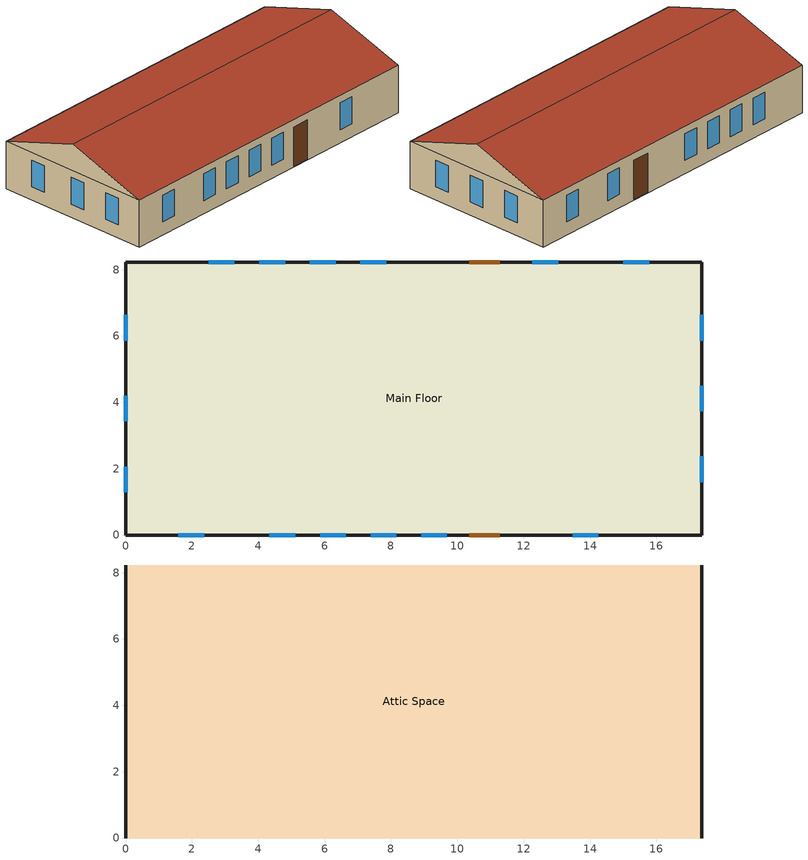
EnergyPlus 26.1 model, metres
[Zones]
Main Floor
 floor foundation (HERS Slab Kiva): 0,8.23 17.37,8.23 17.37,0 0,0 z0
 wall outside (HERS Ext Wall): 0,0 17.37,0 17.37,8.23 0,8.23 0,0 z0:2.44
 window (HERS Window): 1.59,0 2.37,0 / 4.34,0 5.11,0 / 5.86,0 6.64,0 / 7.38,0 8.16,0 / 8.91,0 9.68,0 / 13.48,0 14.26,0 / 17.37,1.59 17.37,2.37 / 17.37,3.73 17.37,4.5 / 17.37,5.86 17.37,6.64 / 3.28,8.23 2.51,8.23 / 4.81,8.23 4.03,8.23 / 6.33,8.23 5.56,8.23 / 7.86,8.23 7.08,8.23 / 13.04,8.23 12.26,8.23 / 15.78,8.23 15.01,8.23 / 0,2.06 0,1.29 / 0,4.2 0,3.42 / 0,6.64 0,5.86 z0.68:2.06
 door (HERS Door): 10.36,0 11.28,0 / 11.28,8.23 10.36,8.23 z0.03:2.06
Attic Space
 floor to Main Floor (HERS Ceiling Rev): 0,8.23 17.37,8.23 17.37,0 0,0 z2.44
 wall outside (HERS Gable): 17.37,0,2.44 17.37,8.23,2.44 17.37,4.11,3.81; 0,8.23,2.44 0,0,2.44 0,4.11,3.81
 roof outside (HERS Roof): 0,0,2.44 17.37,0,2.44 17.37,4.11,3.81 0,4.11,3.81; 17.37,4.11,3.81 17.37,8.23,2.44 0,8.23,2.44 0,4.11,3.81
[Building]
HERS L304KC: North Axis=0; Terrain=Country; Loads Convergence Tolerance Value=0.04; Temperature Convergence Tolerance Value=0.4; Solar Distribution=FullInteriorAndExterior; Maximum Number of Warmup Days=25; Minimum Number of Warmup Days=6
[Site:GroundTemperature:BuildingSurface]
18, 18, 18, 18, 18, 18, 18, 18, 18, 18, 18, 18
[Material] Roughness=Rough
Name | Thickness | Conductivity | Density | Specific Heat | Thermal Absorptance | Solar Absorptance | Visible Absorptance
HERS Ext Wall | Hardboard siding 7/16in; HERS Gable | Hardboard siding 7/16in | 0.01118 | 0.094152 | 640.738 | 1172.3 | 0.9 | 0.6 | 0.6
HERS Ext Wall | Fiberboard sheathing 0.5in | 0.0127 | 0.054691 | 288.332 | 1297.91 | 0.9 | 0.6 | 0.6
HERS Ext Wall | Wall cavity 2x4 R11 25% frame | 0.0889 | 0.059662 | 135.356 | 1352.66 | 0.9 | 0.6 | 0.6
HERS Ext Wall | Plasterboard 0.5in; HERS Ceiling | Plasterboard 0.5in; HERS IntWall Unframed half | Plasterboard 0.5in; HERS IntWall Framed half | Plasterboard 0.5in | 0.0127 | 0.160266 | 800.923 | 1088.57 | 0.9 | 0.6 | 0.6
HERS Ceiling | Ceiling R19 batt + 2x6 joists 10% frame | 0.15875 | 0.054725 | 53.758 | 1294.07 | 0.9 | 0.6 | 0.6
HERS Roof | Asphalt shingle 1/4in | 0.00635 | 0.081864 | 1121.292 | 1256.04 | 0.9 | 0.6 | 0.6
HERS Roof | Plywood 1/2in; HERS Gable | Plywood 1/2in | 0.0127 | 0.11544 | 544.628 | 1214.17 | 0.9 | 0.6 | 0.6
HERS Door | Solid core door 1.75in | 0.04445 | 0.115786 | 512.591 | 1381.64 | 0.9 | 0.6 | 0.6
HERS Slab Kiva | Concrete slab 4in | 0.1016 | 1.802907 | 2242.584 | 837.36 | 0.9 | 0.6 | 0.6
HERS Slab Kiva | Carpet with pad R2.08 massive | 0.0127 | 0.03467 | 192.222 | 1423.51 | 0.9 | 0.6 | 0.6
HERS IntWall Framed half | Interior frame 2x4 half | 0.04445 | 0.11544 | 512.591 | 1381.64 | 0.9 | 0.6 | 0.6
HERS Slab Foundation Wall Material | 0.2032 | 1.8029 | 2242.6 | 837.4
HERS Slab Foundation Exterior Vertical Insulation | 0.0254 | 0.0267087 | 30 | 1210
[Construction]
HERS Ext Wall: HERS Ext Wall | Hardboard siding 7/16in, HERS Ext Wall | Fiberboard sheathing 0.5in, HERS Ext Wall | Wall cavity 2x4 R11 25% frame, HERS Ext Wall | Plasterboard 0.5in
HERS Roof: HERS Roof | Asphalt shingle 1/4in, HERS Roof | Plywood 1/2in
HERS Gable: HERS Gable | Hardboard siding 7/16in, HERS Gable | Plywood 1/2in
HERS Door: HERS Door | Solid core door 1.75in
HERS Window: HERS Clear 0.118in
HERS Slab Kiva: HERS Slab Kiva | Concrete slab 4in, HERS Slab Kiva | Carpet with pad R2.08 massive
HERS IntWall Unframed half: HERS IntWall Unframed half | Plasterboard 0.5in
HERS IntWall Framed half: HERS IntWall Framed half | Interior frame 2x4 half, HERS IntWall Framed half | Plasterboard 0.5in
HERS Ceiling Rev: HERS Ceiling | Plasterboard 0.5in, HERS Ceiling | Ceiling R19 batt + 2x6 joists 10% frame
HERS Slab Foundation Wall: HERS Slab Foundation Wall Material
[WindowMaterial:Glazing]
HERS Clear 0.118in: Optical Data Type=SpectralAverage; Thickness=0.0029972; Solar Transmittance at Normal Incidence=0.837; Front Side Solar Reflectance at Normal Incidence=0.075; Back Side Solar Reflectance at Normal Incidence=0.075; Visible Transmittance at Normal Incidence=0.837; Front Side Visible Reflectance at Normal Incidence=0.075; Back Side Visible Reflectance at Normal Incidence=0.075; Infrared Transmittance at Normal Incidence=0; Front Side Infrared Hemispherical Emissivity=0.84; Back Side Infrared Hemispherical Emissivity=0.84; Conductivity=0.899982
[InternalMass] Zone or ZoneList=Main Floor
Name | Construction | Surface Area
Interior walls unframed | HERS IntWall Unframed half | 171.2389
Interior walls framed | HERS IntWall Framed half | 19.0265
[Zone] Type=1; Multiplier=1
Name | Ceiling Height | Volume | Floor Area | Part of Total Floor Area
Main Floor
Attic Space | autocalculate | autocalculate | autocalculate | No
[ZoneInfiltration:DesignFlowRate] Schedule=Always On; Design Flow Rate Calculation Method=AirChanges/Hour
Name | Zone or ZoneList or Space or SpaceList | Air Changes per Hour
Attic Space Vent | Attic Space | 2.4
Infiltration | Main Floor | 0.67
[ElectricEquipment]
HERS internal gains: Zone or ZoneList or Space or SpaceList=Main Floor; Schedule=HERS Gains; Design Level Calculation Method=EquipmentLevel; Design Level=1705.09; Fraction Latent=0.17807; Fraction Radiant=0.57535; Fraction Lost=0
[People]
No people: Zone or ZoneList or Space or SpaceList=Main Floor; Number of People Schedule=Always On; Number of People Calculation Method=People; Number of People=0; Fraction Radiant=0.3; Activity Level Schedule=Activity Sched
[Lights]
No lights: Zone or ZoneList or Space or SpaceList=Main Floor; Schedule=Always On; Design Level Calculation Method=LightingLevel; Lighting Level=0; Return Air Fraction=0; Fraction Radiant=0.32; Fraction Visible=0.25
[HVACTemplate:Thermostat]
Main Floor Tstat: Constant Heating Setpoint=20; Constant Cooling Setpoint=99
[HVACTemplate:Zone:IdealLoadsAirSystem]
Main Floor: Template Thermostat=Main Floor Tstat; Heating Limit=NoLimit; Cooling Limit=NoLimit; Dehumidification Control Type=None; Humidification Control Type=None; Outdoor Air Method=None
[Foundation:Kiva:Settings]
Soil Conductivity=1.3846; Soil Density=1505.7; Soil Specific Heat=795.5; Ground Solar Absorptivity=0.6; Ground Thermal Absorptivity=0.9; Ground Surface Roughness=0.03; Far-Field Width=40.0001; Deep-Ground Boundary Condition=Autoselect; Deep-Ground Depth=autocalculate; Minimum Cell Dimension=0.02; Maximum Cell Growth Coefficient=1.5; Simulation Timestep=Hourly
[Foundation:Kiva]
HERS Slab Foundation: Exterior Vertical Insulation Material=HERS Slab Foundation Exterior Vertical Insulation; Exterior Vertical Insulation Depth=0.810463; Wall Height Above Grade=0.199949; Wall Depth Below Slab=0.509016; Footing Wall Construction=HERS Slab Foundation Wall
[SurfaceProperty:ExposedFoundationPerimeter]
Flr-0026: Exposed Perimeter Calculation Method=TotalExposedPerimeter; Total Exposed Perimeter=51.2064
[Schedule:Compact]
Always On: Through: 12/31, For: AllDays, Until: 24:00, 1
Activity Sched: Through: 12/31, For: AllDays, Until: 24:00, 120
HERS Gains: Through: 12/31, For: AllDays, Until: 01:00, 0.23818, Until: 02:00, 0.23818, Until: 03:00, 0.23818, Until: 04:00, 0.23818, Until: 05:00, 0.23818, Until: 06:00, 0.39795, Until: 07:00, 0.5, Until: 08:00, 1, Until: 09:00, 0.58344, Until: 10:00, 0.35696, Until: 11:00, 0.35696, Until: 12:00, 0.47616, Until: 13:00, 0.35696, Until: 14:00, 0.29778, Until: 15:00, 0.30949, Until: 16:00, 0.30949, Until: 17:00, 0.45253, Until: 18:00, 0.48808, Until: 19:00, 0.52384, Until: 20:00, 0.82141, Until: 21:00, 0.82141, Until: 22:00, 0.85759, Until: 23:00, 0.85759, Until: 24:00, 0.77394
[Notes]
Exported by Pinocchio-EP 1.0.0+b0c9cf1.dirty (EnergyPlus input)
Profile: Standard 140 / validation (lib/compliance/profile140.js)
